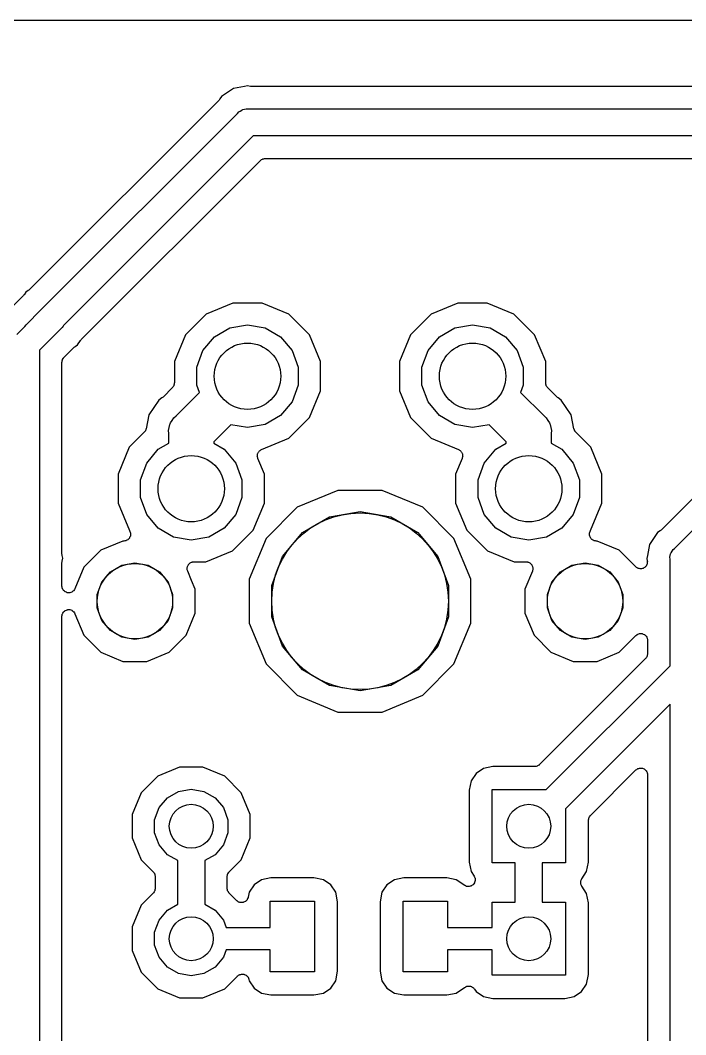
# Model space of a CAD drawing. Extents: x 24 to 196, y -189 to -31.
# Drawn here: x 83.77 to 98.79, y -74.89 to -51.98 of the extents above; entities that cross this region are included whole.
import ezdxf

# ---------------------------------------------------------------- set-up
doc = ezdxf.new("R2010")
doc.units = 0
doc.header["$MEASUREMENT"] = 0
doc.layers.add('BLACK', color=7, linetype='CONTINUOUS')

msp = doc.modelspace()

# ---------------------------------------------------------------- linework, layer by layer
at = {"layer": 'BLACK', "linetype": 'CONTINUOUS'}
for p, q in [((80.0673, -51.985), (123.077, -51.985)), ((88.491, -53.5883), (88.381, -53.6618)), ((88.5829, -53.5269), (88.491, -53.5883)), ((88.8347, -53.4768), (88.5829, -53.5269)), ((88.9, -53.4638), (88.8347, -53.4768)), ((88.8347, -53.4768), (88.8347, -53.4768)), ((88.9653, -53.4768), (88.9, -53.4638)), ((88.9803, -53.4771), (88.9653, -53.4768)), ((88.9951, -53.4797), (88.9803, -53.4771)), ((122.422, -53.4797), (88.9951, -53.4797)), ((88.258, -53.785), (83.9729, -58.0701)), ((88.2666, -53.7727), (88.258, -53.785)), ((88.277, -53.7619), (88.2666, -53.7727)), ((88.314, -53.7065), (88.277, -53.7619)), ((88.381, -53.6618), (88.314, -53.7065)), ((88.7011, -54.0554), (88.7361, -54.0352)), ((88.7361, -54.0352), (88.7692, -54.012)), ((88.7692, -54.012), (88.7824, -54.0085)), ((88.7824, -54.0085), (88.7941, -54.0017)), ((88.7941, -54.0017), (88.834, -53.9946)), ((88.834, -53.9946), (88.873, -53.9842)), ((88.873, -53.9842), (88.9133, -53.9877)), ((88.9133, -53.9877), (122.695, -53.9877)), ((84.2837, -58.4777), (88.6751, -54.0864)), ((88.6751, -54.0864), (88.7011, -54.0554)), ((89.0263, -54.5973), (84.7444, -58.8791)), ((122.808, -54.5973), (89.0263, -54.5973)), ((85.1479, -59.194), (89.192, -55.1499)), ((89.192, -55.1499), (89.1975, -55.1461)), ((89.1975, -55.1461), (89.2018, -55.141)), ((89.2018, -55.141), (89.2191, -55.131)), ((89.2191, -55.131), (89.2354, -55.1196)), ((89.2354, -55.1196), (89.2419, -55.1178)), ((89.2419, -55.1178), (89.2477, -55.1145)), ((89.2477, -55.1145), (89.2673, -55.111)), ((89.2673, -55.111), (89.2865, -55.1059)), ((89.2865, -55.1059), (89.2932, -55.1065)), ((89.2932, -55.1065), (89.2998, -55.1053)), ((89.2998, -55.1053), (106.255, -55.1053)), ((106.363, -55.3655), (98.235, -63.493)), ((98.5364, -63.9101), (107.09, -55.3564)), ((83.8944, -58.1261), (83.8574, -58.1815)), ((83.9498, -58.0891), (83.8944, -58.1261)), ((83.9606, -58.0787), (83.9498, -58.0891)), ((83.9729, -58.0701), (83.9606, -58.0787)), ((83.8384, -58.2046), (83.5062, -58.5369)), ((83.847, -58.1923), (83.8384, -58.2046)), ((83.8574, -58.1815), (83.847, -58.1923)), ((88.5716, -58.3692), (87.9648, -58.6205)), ((89.2284, -58.3692), (88.5716, -58.3692)), ((89.8352, -58.6205), (89.2284, -58.3692)), ((93.6516, -58.3692), (93.0448, -58.6205)), ((94.3084, -58.3692), (93.6516, -58.3692)), ((94.9152, -58.6205), (94.3084, -58.3692)), ((83.9031, -58.8583), (84.2365, -58.5249)), ((84.2365, -58.5249), (84.2433, -58.5132)), ((84.2433, -58.5132), (84.2743, -58.4872)), ((84.2743, -58.4872), (84.2837, -58.4777)), ((84.2837, -58.4777), (84.2837, -58.4777)), ((87.9648, -58.6205), (87.5003, -59.085)), ((90.2997, -59.085), (89.8352, -58.6205)), ((93.0448, -58.6205), (92.5803, -59.085)), ((95.3797, -59.085), (94.9152, -58.6205)), ((83.6939, -59.0803), (83.8735, -58.9007)), ((83.8735, -58.9007), (83.9031, -58.8583)), ((84.6865, -58.9497), (84.2048, -59.4315)), ((84.7175, -58.9237), (84.6865, -58.9497)), ((84.7377, -58.8887), (84.7175, -58.9237)), ((84.7444, -58.8791), (84.7377, -58.8887)), ((87.5003, -59.085), (87.249, -59.6918)), ((88.154, -59.1311), (88.503, -58.9296)), ((88.503, -58.9296), (88.9, -58.8596)), ((88.9, -58.8596), (89.297, -58.9296)), ((89.297, -58.9296), (89.646, -59.1311)), ((90.551, -59.6918), (90.2997, -59.085)), ((92.5803, -59.085), (92.329, -59.6918)), ((93.234, -59.1311), (93.583, -58.9296)), ((93.583, -58.9296), (93.98, -58.8596)), ((93.98, -58.8596), (94.377, -58.9296)), ((94.377, -58.9296), (94.726, -59.1311)), ((95.631, -59.6918), (95.3797, -59.085)), ((85.011, -59.3478), (85.0664, -59.3108)), ((85.0664, -59.3108), (85.129, -59.2171)), ((85.129, -59.2171), (85.1393, -59.2063)), ((85.1393, -59.2063), (85.1479, -59.194)), ((87.8949, -59.4399), (88.154, -59.1311)), ((89.646, -59.1311), (89.9051, -59.4399)), ((92.9749, -59.4399), (93.234, -59.1311)), ((94.726, -59.1311), (94.9851, -59.4399)), ((84.2048, -59.4315), (84.2048, -64.1179)), ((84.7574, -59.5972), (84.9879, -59.3668)), ((84.9879, -59.3668), (85.0002, -59.3582)), ((85.0002, -59.3582), (85.011, -59.3478)), ((87.757, -59.8187), (87.8949, -59.4399)), ((89.9051, -59.4399), (90.043, -59.8187)), ((92.837, -59.8187), (92.9749, -59.4399)), ((94.9851, -59.4399), (95.123, -59.8187)), ((84.7128, -59.705), (84.714, -59.6984)), ((84.7128, -64.0361), (84.7128, -59.705)), ((84.7134, -59.6917), (84.7185, -59.6725)), ((84.714, -59.6984), (84.7134, -59.6917)), ((84.7185, -59.6725), (84.722, -59.6529)), ((84.722, -59.6529), (84.7253, -59.6471)), ((84.7253, -59.6471), (84.7271, -59.6406)), ((84.7271, -59.6406), (84.7385, -59.6243)), ((84.7385, -59.6243), (84.7485, -59.607)), ((84.7485, -59.607), (84.7536, -59.6027)), ((84.7536, -59.6027), (84.7574, -59.5972)), ((87.249, -59.6918), (87.249, -60.1712)), ((90.551, -60.3486), (90.551, -59.6918)), ((92.329, -59.6918), (92.329, -60.3486)), ((95.631, -60.1712), (95.631, -59.6918)), ((87.757, -60.2217), (87.757, -59.8187)), ((90.043, -59.8187), (90.043, -60.2217)), ((92.837, -60.2217), (92.837, -59.8187)), ((95.123, -59.8187), (95.123, -60.2217)), ((87.2365, -60.2292), (87.2347, -60.2356)), ((87.2398, -60.2234), (87.2365, -60.2292)), ((87.2433, -60.2037), (87.2398, -60.2234)), ((87.2484, -60.1845), (87.2433, -60.2037)), ((87.249, -60.1712), (87.2478, -60.1778)), ((87.2478, -60.1778), (87.2484, -60.1845)), ((87.8165, -60.3853), (87.757, -60.2217)), ((90.043, -60.2217), (89.9051, -60.6005)), ((92.9749, -60.6005), (92.837, -60.2217)), ((95.123, -60.2217), (95.0635, -60.3853)), ((95.6322, -60.1778), (95.631, -60.1712)), ((95.6316, -60.1845), (95.6322, -60.1778)), ((95.6367, -60.2037), (95.6316, -60.1845)), ((95.6402, -60.2234), (95.6367, -60.2037)), ((95.6435, -60.2292), (95.6402, -60.2234)), ((95.6453, -60.2356), (95.6435, -60.2292)), ((87.2044, -60.279), (86.993, -60.4904)), ((87.2082, -60.2735), (87.2044, -60.279)), ((87.2133, -60.2692), (87.2082, -60.2735)), ((87.2233, -60.252), (87.2133, -60.2692)), ((87.2347, -60.2356), (87.2233, -60.252)), ((87.2865, -60.9153), (87.8165, -60.3853)), ((90.2997, -60.9554), (90.551, -60.3486)), ((92.329, -60.3486), (92.5803, -60.9554)), ((95.0635, -60.3853), (95.5935, -60.9153)), ((95.6567, -60.2519), (95.6453, -60.2356)), ((95.6667, -60.2692), (95.6567, -60.2519)), ((95.6718, -60.2735), (95.6667, -60.2692)), ((95.6756, -60.279), (95.6718, -60.2735)), ((95.8871, -60.4904), (95.6756, -60.279)), ((86.8975, -60.5577), (86.673, -60.8938)), ((86.9699, -60.5094), (86.8975, -60.5577)), ((86.9807, -60.499), (86.9699, -60.5094)), ((86.993, -60.4904), (86.9807, -60.499)), ((89.9051, -60.6005), (89.646, -60.9093)), ((93.234, -60.9093), (92.9749, -60.6005)), ((95.8993, -60.499), (95.8871, -60.4904)), ((95.9101, -60.5094), (95.8993, -60.499)), ((95.9825, -60.5577), (95.9101, -60.5094)), ((96.207, -60.8938), (95.9825, -60.5577)), ((86.673, -60.8938), (86.6111, -61.2049)), ((87.2348, -60.9586), (87.2865, -60.9153)), ((89.646, -60.9093), (89.297, -61.1108)), ((93.583, -61.1108), (93.234, -60.9093)), ((95.5935, -60.9153), (95.6452, -60.9586)), ((96.2689, -61.2049), (96.207, -60.8938)), ((87.1336, -61.1802), (87.1453, -61.1138)), ((87.1453, -61.1138), (87.1566, -61.0941)), ((87.1566, -61.0941), (87.1625, -61.0722)), ((87.1625, -61.0722), (87.2011, -61.017)), ((87.2011, -61.017), (87.2348, -60.9586)), ((88.5241, -61.1145), (88.138, -61.5006)), ((88.9, -61.1808), (88.5241, -61.1145)), ((89.297, -61.1108), (88.9, -61.1808)), ((89.8352, -61.4199), (90.2997, -60.9554)), ((92.5803, -60.9554), (93.0448, -61.4199)), ((93.98, -61.1808), (93.583, -61.1108)), ((94.3559, -61.1145), (93.98, -61.1808)), ((94.742, -61.5006), (94.3559, -61.1145)), ((95.6452, -60.9586), (95.6789, -61.017)), ((95.6789, -61.017), (95.7175, -61.0722)), ((95.7175, -61.0722), (95.7234, -61.0941)), ((95.7234, -61.0941), (95.7347, -61.1138)), ((95.7347, -61.1138), (95.7464, -61.1802)), ((86.5686, -61.2867), (86.2303, -61.625)), ((86.5779, -61.2735), (86.5686, -61.2867)), ((86.5783, -61.2731), (86.5779, -61.2735)), ((86.5792, -61.2717), (86.5783, -61.2731)), ((86.5911, -61.258), (86.5792, -61.2717)), ((86.5942, -61.2502), (86.5911, -61.258)), ((86.599, -61.2434), (86.5942, -61.2502)), ((86.602, -61.2322), (86.599, -61.2434)), ((86.6048, -61.2273), (86.602, -61.2322)), ((86.6062, -61.2192), (86.6048, -61.2273)), ((86.6103, -61.2087), (86.6062, -61.2192)), ((86.6111, -61.2049), (86.6103, -61.2087)), ((87.1161, -61.2452), (87.1336, -61.1802)), ((87.122, -61.3124), (87.1161, -61.2452)), ((87.122, -61.5337), (87.122, -61.3124)), ((95.7464, -61.1802), (95.7639, -61.2452)), ((95.7639, -61.2452), (95.758, -61.3124)), ((95.758, -61.3124), (95.758, -61.5337)), ((96.2697, -61.2087), (96.2689, -61.2049)), ((96.2738, -61.2192), (96.2697, -61.2087)), ((96.2752, -61.2272), (96.2738, -61.2192)), ((96.278, -61.2322), (96.2752, -61.2272)), ((96.281, -61.2434), (96.278, -61.2322)), ((96.2858, -61.2502), (96.281, -61.2434)), ((96.2889, -61.258), (96.2858, -61.2502)), ((96.3008, -61.2717), (96.2889, -61.258)), ((96.3017, -61.2731), (96.3008, -61.2717)), ((96.3021, -61.2735), (96.3017, -61.2731)), ((96.3114, -61.2867), (96.3021, -61.2735)), ((96.6497, -61.625), (96.3114, -61.2867)), ((86.884, -61.6711), (87.122, -61.5337)), ((88.138, -61.5006), (88.138, -61.5337)), ((88.138, -61.5337), (88.376, -61.6711)), ((89.2159, -61.6764), (89.8352, -61.4199)), ((93.0448, -61.4199), (93.6641, -61.6764)), ((94.504, -61.6711), (94.742, -61.5337)), ((94.742, -61.5337), (94.742, -61.5006)), ((95.758, -61.5337), (95.996, -61.6711)), ((86.2303, -61.625), (85.979, -62.2318)), ((86.6249, -61.9799), (86.884, -61.6711)), ((88.376, -61.6711), (88.6351, -61.9799)), ((89.122, -61.8238), (89.1237, -61.8106)), ((89.1248, -61.8368), (89.122, -61.8238)), ((89.1231, -61.7973), (89.1271, -61.7846)), ((89.1237, -61.8106), (89.1231, -61.7973)), ((89.1271, -61.7846), (89.1289, -61.7714)), ((89.1289, -61.7714), (89.135, -61.7595)), ((89.135, -61.7595), (89.139, -61.7468)), ((89.139, -61.7468), (89.1472, -61.7362)), ((89.1472, -61.7362), (89.1533, -61.7244)), ((89.1533, -61.7244), (89.1631, -61.7154)), ((89.1631, -61.7154), (89.1713, -61.7048)), ((89.1713, -61.7048), (89.1825, -61.6977)), ((89.1825, -61.6977), (89.1923, -61.6886)), ((89.1923, -61.6886), (89.2047, -61.6835)), ((89.2047, -61.6835), (89.2159, -61.6764)), ((93.6641, -61.6764), (93.6753, -61.6835)), ((93.6753, -61.6835), (93.6877, -61.6886)), ((93.6877, -61.6886), (93.6975, -61.6977)), ((93.6975, -61.6977), (93.7087, -61.7048)), ((93.7087, -61.7048), (93.7169, -61.7154)), ((93.7169, -61.7154), (93.7267, -61.7244)), ((93.7267, -61.7244), (93.7328, -61.7362)), ((93.7328, -61.7362), (93.741, -61.7468)), ((93.741, -61.7468), (93.745, -61.7595)), ((93.745, -61.7595), (93.7511, -61.7714)), ((93.7511, -61.7714), (93.7529, -61.7846)), ((93.7529, -61.7846), (93.7569, -61.7973)), ((93.758, -61.8238), (93.7552, -61.8368)), ((93.7569, -61.7973), (93.7563, -61.8106)), ((93.7563, -61.8106), (93.758, -61.8238)), ((94.2449, -61.9799), (94.504, -61.6711)), ((95.996, -61.6711), (96.2551, -61.9799)), ((96.901, -62.2318), (96.6497, -61.625)), ((86.487, -62.3587), (86.6249, -61.9799)), ((88.6351, -61.9799), (88.773, -62.3587)), ((89.1254, -61.8502), (89.1248, -61.8368)), ((89.1305, -61.8625), (89.1254, -61.8502)), ((89.1334, -61.8755), (89.1305, -61.8625)), ((89.281, -62.2318), (89.1334, -61.8755)), ((93.7466, -61.8755), (93.599, -62.2318)), ((93.7495, -61.8625), (93.7466, -61.8755)), ((93.7546, -61.8502), (93.7495, -61.8625)), ((93.7552, -61.8368), (93.7546, -61.8502)), ((94.107, -62.3587), (94.2449, -61.9799)), ((96.2551, -61.9799), (96.393, -62.3587)), ((85.979, -62.2318), (85.979, -62.8886)), ((89.281, -62.8886), (89.281, -62.2318)), ((93.599, -62.2318), (93.599, -62.8886)), ((96.901, -62.8886), (96.901, -62.2318)), ((86.487, -62.7617), (86.487, -62.3587)), ((88.773, -62.3587), (88.773, -62.7617)), ((94.107, -62.7617), (94.107, -62.3587)), ((96.393, -62.3587), (96.393, -62.7617)), ((90.9423, -62.5983), (90.0228, -62.9792)), ((91.9377, -62.5983), (90.9423, -62.5983)), ((92.8572, -62.9792), (91.9377, -62.5983)), ((85.979, -62.8886), (86.2348, -63.5062)), ((86.6249, -63.1405), (86.487, -62.7617)), ((88.773, -62.7617), (88.6351, -63.1405)), ((89.0297, -63.4954), (89.281, -62.8886)), ((90.0228, -62.9792), (89.319, -63.683)), ((93.561, -63.683), (92.8572, -62.9792)), ((93.599, -62.8886), (93.8503, -63.4954)), ((94.2449, -63.1405), (94.107, -62.7617)), ((96.393, -62.7617), (96.2551, -63.1405)), ((96.6452, -63.5062), (96.901, -62.8886)), ((86.884, -63.4493), (86.6249, -63.1405)), ((88.6351, -63.1405), (88.376, -63.4493)), ((90.1386, -63.5492), (90.7475, -63.1976)), ((90.7475, -63.1976), (91.44, -63.0755)), ((91.44, -63.0755), (92.1325, -63.1976)), ((92.1325, -63.1976), (92.7414, -63.5492)), ((94.504, -63.4493), (94.2449, -63.1405)), ((96.2551, -63.1405), (95.996, -63.4493)), ((86.2348, -63.5062), (86.2403, -63.5127)), ((86.2403, -63.6651), (86.236, -63.6702)), ((86.2403, -63.5127), (86.2426, -63.519)), ((86.2471, -63.6464), (86.2403, -63.6651)), ((86.2426, -63.519), (86.2464, -63.5245)), ((86.2464, -63.5245), (86.2516, -63.5437)), ((86.2555, -63.6283), (86.2471, -63.6464)), ((86.2516, -63.5437), (86.2584, -63.5624)), ((86.2561, -63.6217), (86.2555, -63.6283)), ((86.2584, -63.6154), (86.2561, -63.6217)), ((86.2584, -63.5624), (86.2584, -63.5691)), ((86.2584, -63.5691), (86.2601, -63.5756)), ((86.2601, -63.5756), (86.2584, -63.5954)), ((86.2584, -63.5954), (86.2584, -63.6154)), ((87.233, -63.6508), (86.884, -63.4493)), ((87.63, -63.7208), (87.233, -63.6508)), ((88.027, -63.6508), (87.63, -63.7208)), ((88.376, -63.4493), (88.027, -63.6508)), ((88.5652, -63.9599), (89.0297, -63.4954)), ((89.6866, -64.0879), (90.1386, -63.5492)), ((92.7414, -63.5492), (93.1934, -64.0879)), ((93.8503, -63.4954), (94.3148, -63.9599)), ((94.853, -63.6508), (94.504, -63.4493)), ((95.25, -63.7208), (94.853, -63.6508)), ((95.647, -63.6508), (95.25, -63.7208)), ((95.996, -63.4493), (95.647, -63.6508)), ((96.6199, -63.5756), (96.6216, -63.5691)), ((96.6216, -63.5954), (96.6199, -63.5756)), ((96.6216, -63.5624), (96.6284, -63.5437)), ((96.6216, -63.5691), (96.6216, -63.5624)), ((96.6216, -63.6154), (96.6216, -63.5954)), ((96.6239, -63.6217), (96.6216, -63.6154)), ((96.6245, -63.6283), (96.6239, -63.6217)), ((96.6329, -63.6464), (96.6245, -63.6283)), ((96.6284, -63.5437), (96.6336, -63.5245)), ((96.6397, -63.6651), (96.6329, -63.6464)), ((96.6336, -63.5245), (96.6374, -63.519)), ((96.6374, -63.519), (96.6397, -63.5127)), ((96.6397, -63.5127), (96.6452, -63.5062)), ((96.644, -63.6702), (96.6397, -63.6651)), ((98.1565, -63.549), (97.9769, -63.8179)), ((98.2119, -63.512), (98.1565, -63.549)), ((98.2227, -63.5016), (98.2119, -63.512)), ((98.235, -63.493), (98.2227, -63.5016)), ((86.0897, -63.7413), (85.5902, -63.9482)), ((86.1083, -63.7413), (86.0897, -63.7413)), ((86.1279, -63.7378), (86.1083, -63.7413)), ((86.1478, -63.7361), (86.1279, -63.7378)), ((86.1538, -63.7333), (86.1478, -63.7361)), ((86.1604, -63.7321), (86.1538, -63.7333)), ((86.1777, -63.7222), (86.1604, -63.7321)), ((86.1957, -63.7137), (86.1777, -63.7222)), ((86.2005, -63.709), (86.1957, -63.7137)), ((86.2063, -63.7056), (86.2005, -63.709)), ((86.2191, -63.6904), (86.2063, -63.7056)), ((86.2331, -63.6763), (86.2191, -63.6904)), ((86.236, -63.6702), (86.2331, -63.6763)), ((89.319, -63.683), (88.9381, -64.6025)), ((93.9419, -64.6025), (93.561, -63.683)), ((96.6469, -63.6763), (96.644, -63.6702)), ((96.6609, -63.6904), (96.6469, -63.6763)), ((96.6737, -63.7056), (96.6609, -63.6904)), ((96.6795, -63.709), (96.6737, -63.7056)), ((96.6843, -63.7137), (96.6795, -63.709)), ((96.7023, -63.7222), (96.6843, -63.7137)), ((96.7196, -63.7321), (96.7023, -63.7222)), ((96.7262, -63.7333), (96.7196, -63.7321)), ((96.7322, -63.7361), (96.7262, -63.7333)), ((96.7521, -63.7378), (96.7322, -63.7361)), ((96.7717, -63.7413), (96.7521, -63.7378)), ((96.7903, -63.7413), (96.7717, -63.7413)), ((97.2898, -63.9482), (96.7903, -63.7413)), ((97.9769, -63.8179), (97.9268, -64.0697)), ((84.2048, -64.1179), (84.2083, -64.1582)), ((84.7154, -64.0509), (84.7128, -64.0361)), ((84.7157, -64.0659), (84.7154, -64.0509)), ((84.7287, -64.1312), (84.7157, -64.0659)), ((85.5902, -63.9482), (85.208, -64.3304)), ((87.9584, -64.2112), (88.5652, -63.9599)), ((89.4461, -64.7486), (89.6866, -64.0879)), ((93.1934, -64.0879), (93.4339, -64.7486)), ((94.3148, -63.9599), (94.9216, -64.2112)), ((97.6671, -64.3255), (97.2898, -63.9482)), ((97.9268, -64.0697), (97.9138, -64.135)), ((97.9268, -64.0697), (97.9268, -64.0697)), ((98.4342, -64.108), (98.4446, -64.069)), ((98.4377, -64.1483), (98.4342, -64.108)), ((98.4446, -64.069), (98.4517, -64.0291)), ((98.4517, -64.0291), (98.4585, -64.0174)), ((98.4585, -64.0174), (98.462, -64.0042)), ((98.462, -64.0042), (98.4852, -63.9711)), ((98.4852, -63.9711), (98.5054, -63.9361)), ((98.5054, -63.9361), (98.5364, -63.9101)), ((84.2083, -64.1582), (84.2048, -64.1713)), ((84.2048, -64.1713), (84.2048, -120.669)), ((84.7128, -64.2263), (84.7154, -64.2115)), ((84.7128, -64.7597), (84.7128, -64.2263)), ((84.7154, -64.2115), (84.7157, -64.1965)), ((84.7157, -64.1965), (84.7287, -64.1312)), ((85.208, -64.3304), (85.006, -64.8181)), ((85.8046, -64.4383), (86.0645, -64.2883)), ((86.0645, -64.2883), (86.36, -64.2362)), ((86.36, -64.2362), (86.6555, -64.2883)), ((86.6555, -64.2883), (86.9154, -64.4383)), ((87.5385, -64.3702), (87.5406, -64.3538)), ((87.5406, -64.3371), (87.5441, -64.3277)), ((87.5406, -64.3538), (87.5406, -64.3371)), ((87.5441, -64.3277), (87.5454, -64.3178)), ((87.5454, -64.3178), (87.553, -64.303)), ((87.553, -64.303), (87.5587, -64.2874)), ((87.5587, -64.2874), (87.5652, -64.2797)), ((87.5652, -64.2797), (87.5698, -64.2708)), ((87.5698, -64.2708), (87.5821, -64.2596)), ((87.5821, -64.2596), (87.5927, -64.2469)), ((87.5927, -64.2469), (87.6014, -64.2418)), ((87.6014, -64.2418), (87.6088, -64.2351)), ((87.6088, -64.2351), (87.6242, -64.2287)), ((87.6242, -64.2287), (87.6386, -64.2204)), ((87.6386, -64.2204), (87.6485, -64.2186)), ((87.6485, -64.2186), (87.6577, -64.2148)), ((87.6577, -64.2148), (87.6743, -64.2141)), ((87.6743, -64.2141), (87.6907, -64.2112)), ((87.6907, -64.2112), (87.9584, -64.2112)), ((94.9216, -64.2112), (95.1893, -64.2112)), ((95.1893, -64.2112), (95.2057, -64.2141)), ((95.2057, -64.2141), (95.2223, -64.2148)), ((95.2223, -64.2148), (95.2315, -64.2186)), ((95.2315, -64.2186), (95.2414, -64.2204)), ((95.2414, -64.2204), (95.2558, -64.2287)), ((95.2558, -64.2287), (95.2712, -64.2351)), ((95.2712, -64.2351), (95.2786, -64.2418)), ((95.2786, -64.2418), (95.2873, -64.2469)), ((95.2873, -64.2469), (95.2979, -64.2596)), ((95.2979, -64.2596), (95.3102, -64.2708)), ((95.3102, -64.2708), (95.3148, -64.2797)), ((95.3148, -64.2797), (95.3213, -64.2874)), ((95.3213, -64.2874), (95.327, -64.303)), ((95.327, -64.303), (95.3346, -64.3178)), ((95.3346, -64.3178), (95.3359, -64.3277)), ((95.3359, -64.3277), (95.3394, -64.3371)), ((95.3394, -64.3371), (95.3394, -64.3538)), ((95.3394, -64.3538), (95.3415, -64.3702)), ((95.9646, -64.4383), (96.2245, -64.2883)), ((96.2245, -64.2883), (96.52, -64.2362)), ((96.52, -64.2362), (96.8155, -64.2883)), ((96.8155, -64.2883), (97.0754, -64.4383)), ((97.6739, -64.3303), (97.6671, -64.3255)), ((97.6795, -64.3366), (97.6739, -64.3303)), ((97.6955, -64.3454), (97.6795, -64.3366)), ((97.7104, -64.3559), (97.6955, -64.3454)), ((97.8457, -64.3503), (97.8301, -64.3598)), ((97.8623, -64.3426), (97.8457, -64.3503)), ((97.8682, -64.3367), (97.8623, -64.3426)), ((97.8753, -64.3323), (97.8682, -64.3367)), ((97.8868, -64.3181), (97.8753, -64.3323)), ((97.8997, -64.3052), (97.8868, -64.3181)), ((97.9032, -64.2976), (97.8997, -64.3052)), ((97.9085, -64.2911), (97.9032, -64.2976)), ((97.9143, -64.2738), (97.9085, -64.2911)), ((97.9138, -64.135), (97.9243, -64.188)), ((97.9221, -64.2572), (97.9143, -64.2738)), ((97.9228, -64.2489), (97.9221, -64.2572)), ((97.9255, -64.2409), (97.9228, -64.2489)), ((97.9243, -64.188), (97.9245, -64.1964)), ((97.9245, -64.1964), (97.9267, -64.2045)), ((97.9267, -64.2045), (97.9251, -64.2227)), ((97.9251, -64.2227), (97.9255, -64.2409)), ((98.4377, -66.5614), (98.4377, -64.1483)), ((85.6117, -64.6682), (85.8046, -64.4383)), ((86.9154, -64.4383), (87.1083, -64.6682)), ((87.5406, -64.38), (87.5385, -64.3702)), ((87.5406, -64.3901), (87.5406, -64.38)), ((87.5463, -64.4057), (87.5406, -64.3901)), ((87.5499, -64.4219), (87.5463, -64.4057)), ((87.6363, -64.6305), (87.5499, -64.4219)), ((95.3301, -64.4219), (95.1611, -64.8299)), ((95.3337, -64.4057), (95.3301, -64.4219)), ((95.3394, -64.3901), (95.3337, -64.4057)), ((95.3415, -64.3702), (95.3394, -64.38)), ((95.3394, -64.38), (95.3394, -64.3901)), ((95.7717, -64.6682), (95.9646, -64.4383)), ((97.0754, -64.4383), (97.2683, -64.6682)), ((97.7185, -64.358), (97.7104, -64.3559)), ((97.7259, -64.3621), (97.7185, -64.358)), ((97.7439, -64.3648), (97.7259, -64.3621)), ((97.7616, -64.3696), (97.7439, -64.3648)), ((97.7699, -64.3688), (97.7616, -64.3696)), ((97.7782, -64.3701), (97.7699, -64.3688)), ((97.7961, -64.3666), (97.7782, -64.3701)), ((97.8143, -64.365), (97.7961, -64.3666)), ((97.8219, -64.3614), (97.8143, -64.365)), ((97.8301, -64.3598), (97.8219, -64.3614)), ((84.7168, -64.7826), (84.7128, -64.7597)), ((84.7199, -64.8056), (84.7168, -64.7826)), ((84.7214, -64.8086), (84.7199, -64.8056)), ((84.722, -64.8119), (84.7214, -64.8086)), ((84.7336, -64.832), (84.722, -64.8119)), ((85.5091, -64.9502), (85.6117, -64.6682)), ((87.1083, -64.6682), (87.2109, -64.9502)), ((87.7189, -64.8299), (87.6363, -64.6305)), ((88.9381, -64.6025), (88.9381, -65.5979)), ((89.4461, -65.4518), (89.4461, -64.7486)), ((93.4339, -64.7486), (93.4339, -65.4518)), ((93.9419, -65.5979), (93.9419, -64.6025)), ((95.6691, -64.9502), (95.7717, -64.6682)), ((97.2683, -64.6682), (97.3709, -64.9502)), ((84.7443, -64.8525), (84.7336, -64.832)), ((84.7468, -64.8548), (84.7443, -64.8525)), ((84.7485, -64.8577), (84.7468, -64.8548)), ((84.7662, -64.8726), (84.7485, -64.8577)), ((84.7833, -64.8883), (84.7662, -64.8726)), ((84.7864, -64.8896), (84.7833, -64.8883)), ((84.789, -64.8917), (84.7864, -64.8896)), ((84.8108, -64.8997), (84.789, -64.8917)), ((84.8322, -64.9085), (84.8108, -64.8997)), ((84.8356, -64.9087), (84.8322, -64.9085)), ((84.8387, -64.9098), (84.8356, -64.9087)), ((84.8619, -64.9098), (84.8387, -64.9098)), ((84.8851, -64.9108), (84.8619, -64.9098)), ((84.8883, -64.9098), (84.8851, -64.9108)), ((84.8917, -64.9098), (84.8883, -64.9098)), ((84.9135, -64.9019), (84.8917, -64.9098)), ((84.9356, -64.8949), (84.9135, -64.9019)), ((84.9382, -64.8929), (84.9356, -64.8949)), ((84.9414, -64.8917), (84.9382, -64.8929)), ((84.9592, -64.8768), (84.9414, -64.8917)), ((84.9776, -64.8627), (84.9592, -64.8768)), ((84.9794, -64.8599), (84.9776, -64.8627)), ((84.9819, -64.8577), (84.9794, -64.8599)), ((84.9935, -64.8376), (84.9819, -64.8577)), ((85.006, -64.8181), (84.9935, -64.8376)), ((85.5091, -65.2502), (85.5091, -64.9502)), ((87.2109, -64.9502), (87.2109, -65.2502)), ((87.7189, -65.3705), (87.7189, -64.8299)), ((95.1611, -64.8299), (95.1611, -65.3705)), ((95.6691, -65.2502), (95.6691, -64.9502)), ((97.3709, -64.9502), (97.3709, -65.2502)), ((85.6117, -65.5322), (85.5091, -65.2502)), ((87.2109, -65.2502), (87.1083, -65.5322)), ((95.7717, -65.5322), (95.6691, -65.2502)), ((97.3709, -65.2502), (97.2683, -65.5322)), ((84.7128, -65.4407), (84.7168, -65.4178)), ((84.7128, -83.0137), (84.7128, -65.4407)), ((84.7168, -65.4178), (84.7199, -65.3948)), ((84.7199, -65.3948), (84.7214, -65.3918)), ((84.7214, -65.3918), (84.722, -65.3885)), ((84.722, -65.3885), (84.7336, -65.3684)), ((84.7336, -65.3684), (84.7443, -65.3479)), ((84.7443, -65.3479), (84.7468, -65.3456)), ((84.7468, -65.3456), (84.7485, -65.3427)), ((84.7485, -65.3427), (84.7662, -65.3278)), ((84.7662, -65.3278), (84.7833, -65.3121)), ((84.7833, -65.3121), (84.7864, -65.3108)), ((84.7864, -65.3108), (84.789, -65.3087)), ((84.789, -65.3087), (84.8108, -65.3007)), ((84.8108, -65.3007), (84.8322, -65.2919)), ((84.8322, -65.2919), (84.8356, -65.2917)), ((84.8356, -65.2917), (84.8387, -65.2906)), ((84.8387, -65.2906), (84.8619, -65.2906)), ((84.8619, -65.2906), (84.8851, -65.2896)), ((84.8851, -65.2896), (84.8883, -65.2906)), ((84.8883, -65.2906), (84.8917, -65.2906)), ((84.8917, -65.2906), (84.9135, -65.2985)), ((84.9135, -65.2985), (84.9356, -65.3055)), ((84.9356, -65.3055), (84.9382, -65.3075)), ((84.9382, -65.3075), (84.9414, -65.3087)), ((84.9414, -65.3087), (84.9592, -65.3236)), ((84.9592, -65.3236), (84.9776, -65.3377)), ((84.9776, -65.3377), (84.9794, -65.3405)), ((84.9794, -65.3405), (84.9819, -65.3427)), ((84.9819, -65.3427), (84.9935, -65.3628)), ((84.9935, -65.3628), (85.006, -65.3823)), ((85.006, -65.3823), (85.208, -65.87)), ((87.512, -65.87), (87.7189, -65.3705)), ((89.6866, -66.1125), (89.4461, -65.4518)), ((93.4339, -65.4518), (93.1934, -66.1125)), ((95.1611, -65.3705), (95.368, -65.87)), ((85.8046, -65.7621), (85.6117, -65.5322)), ((87.1083, -65.5322), (86.9154, -65.7621)), ((88.9381, -65.5979), (89.319, -66.5174)), ((93.561, -66.5174), (93.9419, -65.5979)), ((95.9646, -65.7621), (95.7717, -65.5322)), ((97.2683, -65.5322), (97.0754, -65.7621)), ((85.208, -65.87), (85.5902, -66.2522)), ((86.0645, -65.9121), (85.8046, -65.7621)), ((86.36, -65.9642), (86.0645, -65.9121)), ((86.6555, -65.9121), (86.36, -65.9642)), ((86.9154, -65.7621), (86.6555, -65.9121)), ((87.1298, -66.2522), (87.512, -65.87)), ((95.368, -65.87), (95.7502, -66.2522)), ((96.2245, -65.9121), (95.9646, -65.7621)), ((96.52, -65.9642), (96.2245, -65.9121)), ((96.8155, -65.9121), (96.52, -65.9642)), ((97.0754, -65.7621), (96.8155, -65.9121)), ((97.2898, -66.2522), (97.6695, -65.8724)), ((97.6695, -65.8724), (97.6858, -65.861)), ((97.6858, -65.861), (97.7011, -65.8482)), ((97.7011, -65.8482), (97.7074, -65.8459)), ((97.7074, -65.8459), (97.7129, -65.8421)), ((97.7129, -65.8421), (97.7321, -65.8369)), ((97.7321, -65.8369), (97.7508, -65.8301)), ((97.7508, -65.8301), (97.7575, -65.8301)), ((97.7575, -65.8301), (97.764, -65.8284)), ((97.764, -65.8284), (97.7839, -65.8301)), ((97.7839, -65.8301), (97.8038, -65.8301)), ((97.8038, -65.8301), (97.8101, -65.8324)), ((97.8101, -65.8324), (97.8167, -65.833)), ((97.8167, -65.833), (97.8348, -65.8414)), ((97.8348, -65.8414), (97.8535, -65.8482)), ((97.8535, -65.8482), (97.8586, -65.8525)), ((97.8586, -65.8525), (97.8647, -65.8554)), ((97.8647, -65.8554), (97.8788, -65.8694)), ((97.8788, -65.8694), (97.894, -65.8822)), ((97.894, -65.8822), (97.8974, -65.888)), ((97.8974, -65.888), (97.9021, -65.8928)), ((97.9021, -65.8928), (97.9106, -65.9108)), ((97.9106, -65.9108), (97.9205, -65.9281)), ((97.9205, -65.9281), (97.9217, -65.9347)), ((97.9217, -65.9347), (97.9245, -65.9408)), ((97.9245, -65.9408), (97.9262, -65.9606)), ((90.1386, -66.6512), (89.6866, -66.1125)), ((93.1934, -66.1125), (92.7414, -66.6512)), ((97.9262, -65.9606), (97.9297, -65.9802)), ((97.9297, -65.9802), (97.9297, -66.2879)), ((85.5902, -66.2522), (86.0897, -66.4591)), ((86.6303, -66.4591), (87.1298, -66.2522)), ((97.8851, -66.3957), (95.4916, -68.7891)), ((95.7502, -66.2522), (96.2497, -66.4591)), ((96.7903, -66.4591), (97.2898, -66.2522)), ((97.8889, -66.3902), (97.8851, -66.3957)), ((97.894, -66.3859), (97.8889, -66.3902)), ((97.904, -66.3686), (97.894, -66.3859)), ((97.9154, -66.3523), (97.904, -66.3686)), ((97.9172, -66.3458), (97.9154, -66.3523)), ((97.9205, -66.34), (97.9172, -66.3458)), ((97.924, -66.3204), (97.9205, -66.34)), ((97.9291, -66.3012), (97.924, -66.3204)), ((97.9297, -66.2879), (97.9285, -66.2945)), ((97.9285, -66.2945), (97.9291, -66.3012)), ((86.0897, -66.4591), (86.6303, -66.4591)), ((89.319, -66.5174), (90.0228, -67.2212)), ((92.8572, -67.2212), (93.561, -66.5174)), ((95.6444, -69.3547), (98.4377, -66.5614)), ((96.2497, -66.4591), (96.7903, -66.4591)), ((90.7475, -67.0028), (90.1386, -66.6512)), ((92.7414, -66.6512), (92.1325, -67.0028)), ((91.44, -67.1249), (90.7475, -67.0028)), ((92.1325, -67.0028), (91.44, -67.1249)), ((90.0228, -67.2212), (90.9423, -67.6021)), ((91.9377, -67.6021), (92.8572, -67.2212)), ((98.4377, -67.4236), (96.0755, -69.7858)), ((98.4377, -85.5987), (98.4377, -67.4236)), ((90.9423, -67.6021), (91.9377, -67.6021)), ((87.3648, -68.8467), (86.8746, -69.0497)), ((87.8952, -68.8467), (87.3648, -68.8467)), ((88.3854, -69.0497), (87.8952, -68.8467)), ((94.2263, -68.8762), (94.0583, -68.9885)), ((94.4395, -68.8338), (94.2263, -68.8762)), ((95.3838, -68.8338), (94.4395, -68.8338)), ((95.3904, -68.8326), (95.3838, -68.8338)), ((95.3971, -68.8332), (95.3904, -68.8326)), ((95.4164, -68.828), (95.3971, -68.8332)), ((95.436, -68.8246), (95.4164, -68.828)), ((95.4418, -68.8212), (95.436, -68.8246)), ((95.4482, -68.8195), (95.4418, -68.8212)), ((95.4646, -68.8081), (95.4482, -68.8195)), ((95.4818, -68.7981), (95.4646, -68.8081)), ((95.4861, -68.793), (95.4818, -68.7981)), ((95.4916, -68.7891), (95.4861, -68.793)), ((96.6411, -69.9386), (97.6695, -68.9101)), ((97.6695, -68.9101), (97.6858, -68.8987)), ((97.6858, -68.8987), (97.7011, -68.8859)), ((97.7011, -68.8859), (97.7074, -68.8836)), ((97.7074, -68.8836), (97.7129, -68.8798)), ((97.7129, -68.8798), (97.7321, -68.8746)), ((97.7321, -68.8746), (97.7508, -68.8678)), ((97.7508, -68.8678), (97.7575, -68.8678)), ((97.7575, -68.8678), (97.764, -68.8661)), ((97.764, -68.8661), (97.7839, -68.8678)), ((97.7839, -68.8678), (97.8038, -68.8678)), ((97.8038, -68.8678), (97.8101, -68.8701)), ((97.8101, -68.8701), (97.8167, -68.8707)), ((97.8167, -68.8707), (97.8348, -68.8791)), ((97.8348, -68.8791), (97.8535, -68.8859)), ((97.8535, -68.8859), (97.8586, -68.8902)), ((97.8586, -68.8902), (97.8647, -68.8931)), ((97.8647, -68.8931), (97.8788, -68.9071)), ((97.8788, -68.9071), (97.894, -68.9199)), ((97.894, -68.9199), (97.8974, -68.9257)), ((97.8974, -68.9257), (97.9021, -68.9305)), ((97.9021, -68.9305), (97.9106, -68.9485)), ((86.8746, -69.0497), (86.4995, -69.4248)), ((88.7605, -69.4248), (88.3854, -69.0497)), ((93.946, -69.1565), (93.9036, -69.3697)), ((94.0583, -68.9885), (93.946, -69.1565)), ((97.9106, -68.9485), (97.9205, -68.9658)), ((97.9205, -68.9658), (97.9217, -68.9724)), ((97.9217, -68.9724), (97.9245, -68.9785)), ((97.9245, -68.9785), (97.9262, -68.9983)), ((97.9262, -68.9983), (97.9297, -69.0179)), ((97.9297, -69.0179), (97.9297, -83.2677)), ((87.0912, -69.5381), (87.3433, -69.3925)), ((87.3433, -69.3925), (87.63, -69.342)), ((87.63, -69.342), (87.9167, -69.3925)), ((87.9167, -69.3925), (88.1688, -69.5381)), ((93.9036, -69.3697), (93.9036, -70.9907)), ((94.4245, -71.0057), (94.4245, -69.3547)), ((94.4245, -69.3547), (95.6444, -69.3547)), ((86.4995, -69.4248), (86.2965, -69.9149)), ((86.9041, -69.7611), (87.0912, -69.5381)), ((88.1688, -69.5381), (88.3559, -69.7611)), ((88.9635, -69.9149), (88.7605, -69.4248)), ((86.8045, -70.0346), (86.9041, -69.7611)), ((88.3559, -69.7611), (88.4555, -70.0346)), ((96.0755, -69.7858), (96.0755, -71.0057)), ((86.2965, -69.9149), (86.2965, -70.4454)), ((86.8045, -70.3258), (86.8045, -70.0346)), ((88.4555, -70.0346), (88.4555, -70.3258)), ((88.9635, -70.4454), (88.9635, -69.9149)), ((96.5964, -70.0464), (96.5976, -70.0398)), ((96.5964, -70.9907), (96.5964, -70.0464)), ((96.597, -70.0331), (96.6022, -70.0138)), ((96.5976, -70.0398), (96.597, -70.0331)), ((96.6022, -70.0138), (96.6056, -69.9942)), ((96.6056, -69.9942), (96.609, -69.9884)), ((96.609, -69.9884), (96.6107, -69.982)), ((96.6107, -69.982), (96.6221, -69.9656)), ((96.6221, -69.9656), (96.6321, -69.9484)), ((96.6321, -69.9484), (96.6372, -69.9441)), ((96.6372, -69.9441), (96.6411, -69.9386)), ((86.2965, -70.4454), (86.4995, -70.9356)), ((86.9041, -70.5993), (86.8045, -70.3258)), ((88.4555, -70.3258), (88.3559, -70.5993)), ((88.7605, -70.9356), (88.9635, -70.4454)), ((87.0912, -70.8223), (86.9041, -70.5993)), ((88.3559, -70.5993), (88.1688, -70.8223)), ((86.4995, -70.9356), (86.7726, -71.2086)), ((87.3252, -70.9574), (87.0912, -70.8223)), ((87.3252, -71.943), (87.3252, -70.9574)), ((88.1688, -70.8223), (87.9348, -70.9574)), ((87.9348, -70.9574), (87.9348, -71.943)), ((88.4874, -71.2086), (88.7605, -70.9356)), ((93.9036, -70.9907), (93.946, -71.2039)), ((96.554, -71.2039), (96.5964, -70.9907)), ((86.7726, -71.2086), (86.7764, -71.2141)), ((86.7764, -71.2141), (86.7815, -71.2184)), ((86.7815, -71.2184), (86.7915, -71.2357)), ((88.4685, -71.2357), (88.4785, -71.2184)), ((88.4785, -71.2184), (88.4836, -71.2141)), ((88.4836, -71.2141), (88.4874, -71.2086)), ((93.946, -71.2039), (94.0147, -71.3068)), ((94.9452, -71.0057), (94.4245, -71.0057)), ((94.9452, -71.8947), (94.9452, -71.0057)), ((96.0755, -71.0057), (95.5548, -71.0057)), ((95.5548, -71.0057), (95.5548, -71.8947)), ((96.446, -71.3655), (96.554, -71.2039)), ((86.7915, -71.2357), (86.8029, -71.252)), ((86.8029, -71.252), (86.8047, -71.2584)), ((86.8047, -71.2584), (86.808, -71.2643)), ((86.808, -71.2643), (86.8115, -71.2839)), ((86.8115, -71.2839), (86.8166, -71.3031)), ((86.8166, -71.3031), (86.816, -71.3098)), ((86.816, -71.3098), (86.8172, -71.3164)), ((86.8172, -71.3164), (86.8172, -71.584)), ((88.4428, -71.3164), (88.444, -71.3098)), ((88.4428, -71.584), (88.4428, -71.3164)), ((88.4434, -71.3031), (88.4485, -71.2839)), ((88.444, -71.3098), (88.4434, -71.3031)), ((88.4485, -71.2839), (88.452, -71.2643)), ((88.452, -71.2643), (88.4553, -71.2584)), ((88.4553, -71.2584), (88.4571, -71.252)), ((88.4571, -71.252), (88.4685, -71.2357)), ((89.2164, -71.3909), (89.0484, -71.5032)), ((89.4296, -71.3485), (89.2164, -71.3909)), ((90.3996, -71.3485), (89.4296, -71.3485)), ((90.6128, -71.3909), (90.3996, -71.3485)), ((90.7808, -71.5032), (90.6128, -71.3909)), ((92.2164, -71.3909), (92.0484, -71.5032)), ((92.4296, -71.3485), (92.2164, -71.3909)), ((93.3996, -71.3485), (92.4296, -71.3485)), ((93.6128, -71.3909), (93.3996, -71.3485)), ((93.8033, -71.5182), (93.6128, -71.3909)), ((94.0147, -71.3068), (94.0241, -71.328)), ((94.0241, -71.328), (94.0343, -71.3488)), ((94.0275, -71.4528), (94.0256, -71.4556)), ((94.033, -71.4303), (94.0275, -71.4528)), ((94.0395, -71.4081), (94.033, -71.4303)), ((94.0343, -71.3488), (94.0347, -71.3522)), ((94.0347, -71.3522), (94.036, -71.3552)), ((94.036, -71.3552), (94.0375, -71.3784)), ((94.0375, -71.3784), (94.0401, -71.4014)), ((94.0401, -71.4014), (94.0393, -71.4047)), ((94.0393, -71.4047), (94.0395, -71.4081)), ((96.4213, -71.4336), (96.4241, -71.424)), ((96.4223, -71.4502), (96.4213, -71.4336)), ((96.4213, -71.4668), (96.4223, -71.4502)), ((96.4241, -71.424), (96.4247, -71.414)), ((96.4247, -71.414), (96.4314, -71.3988)), ((96.4314, -71.3988), (96.4361, -71.3828)), ((96.4361, -71.3828), (96.442, -71.3747)), ((96.442, -71.3747), (96.446, -71.3655)), ((86.7815, -71.682), (86.7764, -71.6863)), ((86.7915, -71.6647), (86.7815, -71.682)), ((86.8029, -71.6484), (86.7915, -71.6647)), ((86.8047, -71.6419), (86.8029, -71.6484)), ((86.808, -71.6361), (86.8047, -71.6419)), ((86.8115, -71.6165), (86.808, -71.6361)), ((86.8166, -71.5973), (86.8115, -71.6165)), ((86.8172, -71.584), (86.816, -71.5906)), ((86.816, -71.5906), (86.8166, -71.5973)), ((88.444, -71.5906), (88.4428, -71.584)), ((88.4434, -71.5973), (88.444, -71.5906)), ((88.4485, -71.6165), (88.4434, -71.5973)), ((88.452, -71.6361), (88.4485, -71.6165)), ((88.4553, -71.6419), (88.452, -71.6361)), ((88.4571, -71.6484), (88.4553, -71.6419)), ((88.4685, -71.6647), (88.4571, -71.6484)), ((88.4785, -71.682), (88.4685, -71.6647)), ((88.4836, -71.6863), (88.4785, -71.682)), ((88.9361, -71.6712), (88.9138, -71.7829)), ((89.0484, -71.5032), (88.9361, -71.6712)), ((90.8931, -71.6712), (90.7808, -71.5032)), ((90.9355, -71.8844), (90.8931, -71.6712)), ((91.9361, -71.6712), (91.8937, -71.8844)), ((92.0484, -71.5032), (91.9361, -71.6712)), ((93.8246, -71.5275), (93.8033, -71.5182)), ((93.8454, -71.5378), (93.8246, -71.5275)), ((93.8487, -71.5381), (93.8454, -71.5378)), ((93.8518, -71.5395), (93.8487, -71.5381)), ((93.8749, -71.541), (93.8518, -71.5395)), ((93.898, -71.5435), (93.8749, -71.541)), ((93.9012, -71.5427), (93.898, -71.5435)), ((93.9046, -71.543), (93.9012, -71.5427)), ((93.9269, -71.5365), (93.9046, -71.543)), ((93.9494, -71.531), (93.9269, -71.5365)), ((93.9522, -71.5291), (93.9494, -71.531)), ((93.9554, -71.5281), (93.9522, -71.5291)), ((93.9741, -71.5144), (93.9554, -71.5281)), ((93.9934, -71.5015), (93.9741, -71.5144)), ((93.9954, -71.4988), (93.9934, -71.5015)), ((93.9981, -71.4968), (93.9954, -71.4988)), ((94.011, -71.4775), (93.9981, -71.4968)), ((94.0247, -71.4589), (94.011, -71.4775)), ((94.0256, -71.4556), (94.0247, -71.4589)), ((96.4241, -71.4764), (96.4213, -71.4668)), ((96.4247, -71.4864), (96.4241, -71.4764)), ((96.4314, -71.5016), (96.4247, -71.4864)), ((96.4361, -71.5176), (96.4314, -71.5016)), ((96.442, -71.5257), (96.4361, -71.5176)), ((96.446, -71.5349), (96.442, -71.5257)), ((96.554, -71.6965), (96.446, -71.5349)), ((86.7726, -71.6918), (86.4995, -71.9648)), ((86.7764, -71.6863), (86.7726, -71.6918)), ((88.4874, -71.6918), (88.4836, -71.6863)), ((88.6566, -71.861), (88.4874, -71.6918)), ((88.6607, -71.8638), (88.6566, -71.861)), ((88.6639, -71.8678), (88.6607, -71.8638)), ((88.6823, -71.879), (88.6639, -71.8678)), ((88.7, -71.8913), (88.6823, -71.879)), ((88.7048, -71.8926), (88.7, -71.8913)), ((88.7091, -71.8952), (88.7048, -71.8926)), ((88.7303, -71.8994), (88.7091, -71.8952)), ((88.7511, -71.905), (88.7303, -71.8994)), ((88.7561, -71.9046), (88.7511, -71.905)), ((88.7611, -71.9056), (88.7561, -71.9046)), ((88.7824, -71.9023), (88.7611, -71.9056)), ((88.8038, -71.9004), (88.7824, -71.9023)), ((88.8084, -71.8983), (88.8038, -71.9004)), ((88.8134, -71.8975), (88.8084, -71.8983)), ((88.8323, -71.8871), (88.8134, -71.8975)), ((88.8518, -71.878), (88.8323, -71.8871)), ((88.8554, -71.8745), (88.8518, -71.878)), ((88.8598, -71.8721), (88.8554, -71.8745)), ((88.874, -71.8558), (88.8598, -71.8721)), ((88.8892, -71.8406), (88.874, -71.8558)), ((88.8913, -71.836), (88.8892, -71.8406)), ((88.8947, -71.8323), (88.8913, -71.836)), ((88.9025, -71.8122), (88.8947, -71.8323)), ((88.9116, -71.7926), (88.9025, -71.8122)), ((88.912, -71.7876), (88.9116, -71.7926)), ((88.9138, -71.7829), (88.912, -71.7876)), ((89.4146, -72.4662), (89.4146, -71.8694)), ((89.4146, -71.8694), (90.4146, -71.8694)), ((90.4146, -71.8694), (90.4146, -73.4694)), ((90.9355, -73.4544), (90.9355, -71.8844)), ((91.8937, -71.8844), (91.8937, -73.4544)), ((92.4146, -73.4694), (92.4146, -71.8694)), ((92.4146, -71.8694), (93.4146, -71.8694)), ((93.4146, -71.8694), (93.4146, -72.4662)), ((94.4245, -72.4662), (94.4245, -71.8947)), ((94.4245, -71.8947), (94.9452, -71.8947)), ((95.5548, -71.8947), (96.0755, -71.8947)), ((96.0755, -71.8947), (96.0755, -73.5457)), ((96.5964, -71.9097), (96.554, -71.6965)), ((96.5964, -73.5307), (96.5964, -71.9097)), ((86.4995, -71.9648), (86.2965, -72.4549)), ((86.9041, -72.3011), (87.0912, -72.0781)), ((87.0912, -72.0781), (87.3252, -71.943)), ((87.9348, -71.943), (88.1688, -72.0781)), ((88.1688, -72.0781), (88.3559, -72.3011)), ((86.8045, -72.5746), (86.9041, -72.3011)), ((88.3559, -72.3011), (88.416, -72.4662)), ((86.2965, -72.4549), (86.2965, -72.9855)), ((86.8045, -72.8658), (86.8045, -72.5746)), ((88.416, -72.4662), (89.4146, -72.4662)), ((93.4146, -72.4662), (94.4245, -72.4662)), ((86.2965, -72.9855), (86.4995, -73.4756)), ((86.9041, -73.1393), (86.8045, -72.8658)), ((88.416, -72.9742), (88.3559, -73.1393)), ((89.4146, -72.9742), (88.416, -72.9742)), ((89.4146, -73.4694), (89.4146, -72.9742)), ((94.4245, -72.9742), (93.4146, -72.9742)), ((93.4146, -72.9742), (93.4146, -73.4694)), ((94.4245, -73.5457), (94.4245, -72.9742)), ((87.0912, -73.3623), (86.9041, -73.1393)), ((88.3559, -73.1393), (88.1688, -73.3623)), ((86.4995, -73.4756), (86.8746, -73.8507)), ((87.3433, -73.5079), (87.0912, -73.3623)), ((87.63, -73.5584), (87.3433, -73.5079)), ((87.9167, -73.5079), (87.63, -73.5584)), ((88.1688, -73.3623), (87.9167, -73.5079)), ((90.4146, -73.4694), (89.4146, -73.4694)), ((90.8931, -73.6676), (90.9355, -73.4544)), ((91.8937, -73.4544), (91.9361, -73.6676)), ((93.4146, -73.4694), (92.4146, -73.4694)), ((88.3854, -73.8507), (88.6735, -73.5626)), ((88.6735, -73.5626), (88.6776, -73.5597)), ((88.6776, -73.5597), (88.6807, -73.5558)), ((88.6807, -73.5558), (88.6992, -73.5446)), ((88.6992, -73.5446), (88.7168, -73.5322)), ((88.7168, -73.5322), (88.7217, -73.5309)), ((88.7217, -73.5309), (88.726, -73.5283)), ((88.726, -73.5283), (88.7471, -73.5241)), ((88.7471, -73.5241), (88.768, -73.5185)), ((88.768, -73.5185), (88.773, -73.519)), ((88.773, -73.519), (88.7779, -73.518)), ((88.7779, -73.518), (88.7992, -73.5213)), ((88.7992, -73.5213), (88.8207, -73.5231)), ((88.8207, -73.5231), (88.8252, -73.5253)), ((88.8252, -73.5253), (88.8302, -73.526)), ((88.8302, -73.526), (88.8491, -73.5364)), ((88.8491, -73.5364), (88.8686, -73.5455)), ((88.8686, -73.5455), (88.8722, -73.5491)), ((88.8722, -73.5491), (88.8766, -73.5515)), ((88.8766, -73.5515), (88.8908, -73.5677)), ((88.8908, -73.5677), (88.9061, -73.5829)), ((88.9061, -73.5829), (88.9082, -73.5875)), ((88.9082, -73.5875), (88.9115, -73.5913)), ((88.9115, -73.5913), (88.9193, -73.6114)), ((88.9193, -73.6114), (88.9284, -73.6309)), ((88.9284, -73.6309), (88.9289, -73.6359)), ((88.9289, -73.6359), (88.9307, -73.6406)), ((88.9307, -73.6406), (88.9361, -73.6676)), ((88.9361, -73.6676), (89.0484, -73.8356)), ((90.7808, -73.8356), (90.8931, -73.6676)), ((91.9361, -73.6676), (92.0484, -73.8356)), ((96.0755, -73.5457), (94.4245, -73.5457)), ((96.4417, -73.9119), (96.554, -73.7439)), ((96.554, -73.7439), (96.5964, -73.5307)), ((86.8746, -73.8507), (87.3648, -74.0537)), ((87.8952, -74.0537), (88.3854, -73.8507)), ((89.0484, -73.8356), (89.2164, -73.9479)), ((89.2164, -73.9479), (89.4296, -73.9903)), ((90.3996, -73.9903), (90.6128, -73.9479)), ((90.6128, -73.9479), (90.7808, -73.8356)), ((92.0484, -73.8356), (92.2164, -73.9479)), ((92.2164, -73.9479), (92.4296, -73.9903)), ((93.3996, -73.9903), (93.6128, -73.9479)), ((93.6128, -73.9479), (93.7971, -73.8248)), ((93.7971, -73.8248), (93.8039, -73.8176)), ((93.8039, -73.8176), (93.8189, -73.8103)), ((93.8189, -73.8103), (93.8327, -73.801)), ((93.8327, -73.801), (93.8424, -73.7986)), ((93.8424, -73.7986), (93.8514, -73.7942)), ((93.8514, -73.7942), (93.8679, -73.7924)), ((93.8679, -73.7924), (93.8841, -73.7885)), ((93.8841, -73.7885), (93.8941, -73.7895)), ((93.8941, -73.7895), (93.904, -73.7885)), ((93.904, -73.7885), (93.9202, -73.7924)), ((93.9202, -73.7924), (93.9367, -73.7942)), ((93.9367, -73.7942), (93.9457, -73.7987)), ((93.9457, -73.7987), (93.9554, -73.801)), ((93.9554, -73.801), (93.9693, -73.8103)), ((93.9693, -73.8103), (93.9842, -73.8176)), ((93.9842, -73.8176), (93.9911, -73.8249)), ((93.9911, -73.8249), (93.9994, -73.8304)), ((93.9994, -73.8304), (94.0093, -73.8438)), ((94.0093, -73.8438), (94.0208, -73.8559)), ((94.0208, -73.8559), (94.0583, -73.9119)), ((94.0583, -73.9119), (94.2263, -74.0242)), ((96.2737, -74.0242), (96.4417, -73.9119)), ((87.3648, -74.0537), (87.8952, -74.0537)), ((89.4296, -73.9903), (90.3996, -73.9903)), ((92.4296, -73.9903), (93.3996, -73.9903)), ((94.2263, -74.0242), (94.4395, -74.0666)), ((94.4395, -74.0666), (96.0605, -74.0666)), ((96.0605, -74.0666), (96.2737, -74.0242))]:
    msp.add_line(p, q, dxfattribs=at)
at = {"layer": 'BLACK'}
for centre, radius in [((88.9, -60.0202), 0.7493), ((93.98, -60.0202), 0.7493), ((87.63, -62.5602), 0.7493), ((95.25, -62.5602), 0.7493), ((91.44, -65.1002), 1.9939), ((86.36, -65.1002), 0.8509), ((96.52, -65.1002), 0.8509), ((87.63, -70.1802), 0.4953), ((95.25, -70.1802), 0.4953), ((87.63, -72.7202), 0.4953), ((95.25, -72.7202), 0.4953)]:
    msp.add_circle(centre, radius, dxfattribs=at)

doc.saveas('drawing.dxf')
